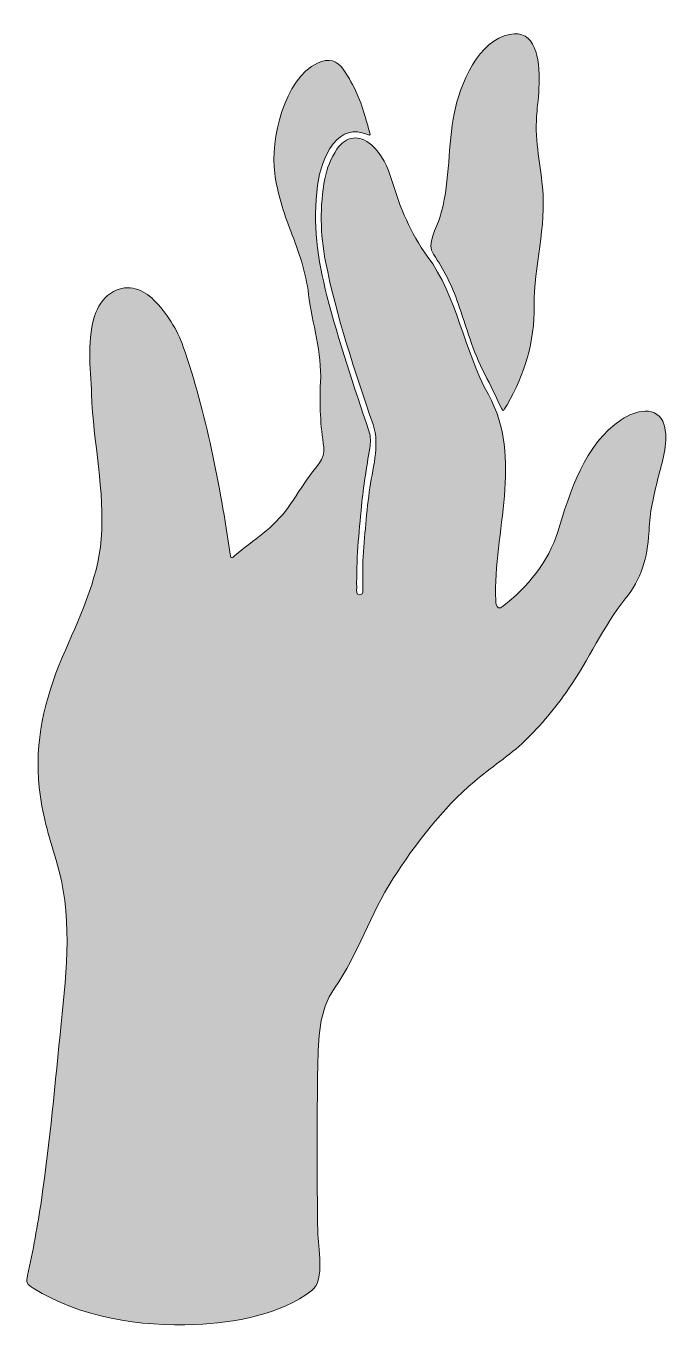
# Model space of a CAD drawing. Header units: inches. Extents: x 3 to 9, y -73.4 to -61.3.
import ezdxf

# ---------------------------------------------------------------- set-up
doc = ezdxf.new("R2010")
doc.units = ezdxf.units.IN
doc.header["$MEASUREMENT"] = 0
doc.layers.add('Layer 1', color=7, linetype='Continuous')

msp = doc.modelspace()

# ---------------------------------------------------------------- hatches: boundary and pattern name
at = {"layer": 'Layer 1', "true_color": 0xffffff}
h = msp.add_hatch(color=7, dxfattribs=at)
h.dxf.hatch_style = 2
edge = h.paths.add_edge_path()
edge.add_spline(control_points=[(7.775, -61.812), (7.775, -61.572), (7.72, -61.32), (7.451, -61.411), (7.175, -61.504), (7.018, -61.925), (6.975, -62.186), (6.926, -62.489), (6.945, -62.804), (6.852, -63.1), (6.823, -63.194), (6.726, -63.348), (6.793, -63.442), (6.891, -63.583), (6.966, -63.735), (7.022, -63.898), (7.098, -64.119), (7.16, -64.346), (7.269, -64.555), (7.324, -64.661), (7.375, -64.769), (7.427, -64.877), (7.437, -64.898), (7.443, -64.897), (7.454, -64.879), (7.461, -64.866), (7.47, -64.855), (7.477, -64.842), (7.641, -64.557), (7.732, -64.252), (7.729, -63.922), (7.725, -63.551), (7.845, -63.186), (7.806, -62.816), (7.782, -62.576), (7.729, -62.355), (7.755, -62.111), (7.762, -62.042), (7.775, -61.928), (7.775, -61.812)], knot_values=[0, 0, 0, 0, 1, 1, 1, 2, 2, 2, 3, 3, 3, 4, 4, 4, 5, 5, 5, 6, 6, 6, 7, 7, 7, 8, 8, 8, 9, 9, 9, 10, 10, 10, 11, 11, 11, 12, 12, 12, 13, 13, 13, 13], degree=3, periodic=1)
h = msp.add_hatch(color=7, dxfattribs=at)
h.dxf.hatch_style = 2
edge = h.paths.add_edge_path()
edge.add_spline(control_points=[(8.795, -66.031), (8.796, -66.013), (8.797, -65.996), (8.798, -65.979), (8.804, -65.814), (8.847, -65.655), (8.886, -65.496), (8.925, -65.344), (8.981, -65.177), (8.934, -65.021), (8.91, -64.942), (8.843, -64.896), (8.761, -64.899), (8.678, -64.902), (8.606, -64.934), (8.538, -64.979), (8.197, -65.206), (8.062, -65.649), (7.947, -66.022), (7.862, -66.299), (7.665, -66.541), (7.435, -66.715), (7.406, -66.737), (7.386, -66.731), (7.376, -66.695), (7.372, -66.683), (7.373, -66.67), (7.372, -66.658), (7.348, -66.021), (7.633, -65.345), (7.303, -64.745), (7.076, -64.333), (7.016, -63.841), (6.736, -63.458), (6.581, -63.246), (6.481, -63.007), (6.407, -62.756), (6.37, -62.63), (6.317, -62.514), (6.217, -62.425), (6.106, -62.325), (5.98, -62.341), (5.896, -62.466), (5.839, -62.549), (5.803, -62.641), (5.785, -62.739), (5.735, -62.996), (5.741, -63.254), (5.791, -63.509), (5.892, -64.027), (6.063, -64.525), (6.232, -65.023), (6.3, -65.222), (6.223, -65.447), (6.197, -65.649), (6.168, -65.877), (6.149, -66.107), (6.136, -66.336), (6.136, -66.405), (6.137, -66.473), (6.136, -66.542), (6.135, -66.566), (6.152, -66.605), (6.11, -66.606), (6.071, -66.607), (6.08, -66.568), (6.08, -66.543), (6.076, -66.287), (6.1, -66.033), (6.125, -65.779), (6.142, -65.6), (6.172, -65.422), (6.201, -65.244), (6.21, -65.191), (6.212, -65.137), (6.194, -65.084), (6.054, -64.668), (5.913, -64.253), (5.804, -63.828), (5.718, -63.49), (5.667, -63.15), (5.717, -62.801), (5.737, -62.662), (5.776, -62.53), (5.862, -62.416), (5.946, -62.306), (6.052, -62.277), (6.179, -62.328), (6.186, -62.33), (6.197, -62.337), (6.2, -62.334), (6.208, -62.327), (6.202, -62.317), (6.199, -62.308), (6.188, -62.266), (6.176, -62.225), (6.165, -62.183), (6.12, -62.022), (6.056, -61.87), (5.962, -61.731), (5.898, -61.637), (5.82, -61.616), (5.717, -61.664), (5.405, -61.813), (5.278, -62.378), (5.319, -62.689), (5.344, -62.876), (5.399, -63.053), (5.468, -63.227), (5.543, -63.417), (5.607, -63.61), (5.633, -63.814), (5.667, -64.089), (5.758, -64.352), (5.744, -64.631), (5.733, -64.834), (5.743, -65.036), (5.775, -65.236), (5.792, -65.344), (5.692, -65.426), (5.637, -65.506), (5.571, -65.602), (5.511, -65.7), (5.444, -65.794), (5.304, -65.99), (5.124, -66.093), (4.945, -66.244), (4.937, -66.251), (4.929, -66.264), (4.918, -66.261), (4.903, -66.256), (4.908, -66.239), (4.906, -66.228), (4.809, -65.587), (4.682, -64.916), (4.469, -64.303), (4.411, -64.137), (4.319, -63.99), (4.194, -63.865), (4.099, -63.771), (3.959, -63.71), (3.82, -63.789), (3.742, -63.833), (3.69, -63.9), (3.658, -63.983), (3.569, -64.215), (3.608, -64.498), (3.617, -64.74), (3.633, -65.186), (3.742, -65.644), (3.707, -66.088), (3.676, -66.476), (3.495, -66.833), (3.345, -67.189), (3.178, -67.581), (3.087, -67.97), (3.131, -68.399), (3.155, -68.63), (3.219, -68.853), (3.288, -69.074), (3.442, -69.569), (3.389, -70.089), (3.335, -70.595), (3.277, -71.142), (3.232, -71.69), (3.151, -72.234), (3.116, -72.469), (3.074, -72.702), (3.023, -72.934), (3.008, -72.999), (3.016, -73.016), (3.074, -73.052), (3.512, -73.323), (4.072, -73.412), (4.58, -73.388), (4.946, -73.371), (5.368, -73.301), (5.664, -73.072), (5.789, -72.976), (5.721, -72.663), (5.719, -72.529), (5.71, -72.014), (5.71, -71.499), (5.719, -70.984), (5.724, -70.732), (5.726, -70.477), (5.875, -70.262), (6.093, -69.95), (6.207, -69.57), (6.415, -69.248), (6.627, -68.918), (6.875, -68.597), (7.174, -68.341), (7.326, -68.21), (7.496, -68.104), (7.641, -67.965), (7.793, -67.819), (7.927, -67.655), (8.048, -67.482), (8.237, -67.212), (8.368, -66.899), (8.575, -66.645), (8.723, -66.464), (8.781, -66.256), (8.795, -66.031)], knot_values=[0, 0, 0, 0, 1, 1, 1, 2, 2, 2, 3, 3, 3, 4, 4, 4, 5, 5, 5, 6, 6, 6, 7, 7, 7, 8, 8, 8, 9, 9, 9, 10, 10, 10, 11, 11, 11, 12, 12, 12, 13, 13, 13, 14, 14, 14, 15, 15, 15, 16, 16, 16, 17, 17, 17, 18, 18, 18, 19, 19, 19, 20, 20, 20, 21, 21, 21, 22, 22, 22, 23, 23, 23, 24, 24, 24, 25, 25, 25, 26, 26, 26, 27, 27, 27, 28, 28, 28, 29, 29, 29, 30, 30, 30, 31, 31, 31, 32, 32, 32, 33, 33, 33, 34, 34, 34, 35, 35, 35, 36, 36, 36, 37, 37, 37, 38, 38, 38, 39, 39, 39, 40, 40, 40, 41, 41, 41, 42, 42, 42, 43, 43, 43, 44, 44, 44, 45, 45, 45, 46, 46, 46, 47, 47, 47, 48, 48, 48, 49, 49, 49, 50, 50, 50, 51, 51, 51, 52, 52, 52, 53, 53, 53, 54, 54, 54, 55, 55, 55, 56, 56, 56, 57, 57, 57, 58, 58, 58, 59, 59, 59, 60, 60, 60, 61, 61, 61, 62, 62, 62, 63, 63, 63, 64, 64, 64, 65, 65, 65, 66, 66, 66, 67, 67, 67, 68, 68, 68, 68], degree=3, periodic=1)

# ---------------------------------------------------------------- linework, layer by layer
at = {"layer": 'Layer 1', "lineweight": 0}
for points, knots in [([(7.775, -61.812), (7.775, -61.572), (7.72, -61.32), (7.451, -61.411), (7.175, -61.504), (7.018, -61.925), (6.975, -62.186), (6.926, -62.489), (6.945, -62.804), (6.852, -63.1), (6.823, -63.194), (6.726, -63.348), (6.793, -63.442), (6.891, -63.583), (6.966, -63.735), (7.022, -63.898), (7.098, -64.119), (7.16, -64.346), (7.269, -64.555), (7.324, -64.661), (7.375, -64.769), (7.427, -64.877), (7.437, -64.898), (7.443, -64.897), (7.454, -64.879), (7.461, -64.866), (7.47, -64.855), (7.477, -64.842), (7.641, -64.557), (7.732, -64.252), (7.729, -63.922), (7.725, -63.551), (7.845, -63.186), (7.806, -62.816), (7.782, -62.576), (7.729, -62.355), (7.755, -62.111), (7.762, -62.042), (7.775, -61.928), (7.775, -61.812)], [0, 0, 0, 0, 1, 1, 1, 2, 2, 2, 3, 3, 3, 4, 4, 4, 5, 5, 5, 6, 6, 6, 7, 7, 7, 8, 8, 8, 9, 9, 9, 10, 10, 10, 11, 11, 11, 12, 12, 12, 13, 13, 13, 13]), ([(8.795, -66.031), (8.796, -66.013), (8.797, -65.996), (8.798, -65.979), (8.804, -65.814), (8.847, -65.655), (8.886, -65.496), (8.925, -65.344), (8.981, -65.177), (8.934, -65.021), (8.91, -64.942), (8.843, -64.896), (8.761, -64.899), (8.678, -64.902), (8.606, -64.934), (8.538, -64.979), (8.197, -65.206), (8.062, -65.649), (7.947, -66.022), (7.862, -66.299), (7.665, -66.541), (7.435, -66.715), (7.406, -66.737), (7.386, -66.731), (7.376, -66.695), (7.372, -66.683), (7.373, -66.67), (7.372, -66.658), (7.348, -66.021), (7.633, -65.345), (7.303, -64.745), (7.076, -64.333), (7.016, -63.841), (6.736, -63.458), (6.581, -63.246), (6.481, -63.007), (6.407, -62.756), (6.37, -62.63), (6.317, -62.514), (6.217, -62.425), (6.106, -62.325), (5.98, -62.341), (5.896, -62.466), (5.839, -62.549), (5.803, -62.641), (5.785, -62.739), (5.735, -62.996), (5.741, -63.254), (5.791, -63.509), (5.892, -64.027), (6.063, -64.525), (6.232, -65.023), (6.3, -65.222), (6.223, -65.447), (6.197, -65.649), (6.168, -65.877), (6.149, -66.107), (6.136, -66.336), (6.136, -66.405), (6.137, -66.473), (6.136, -66.542), (6.135, -66.566), (6.152, -66.605), (6.11, -66.606), (6.071, -66.607), (6.08, -66.568), (6.08, -66.543), (6.076, -66.287), (6.1, -66.033), (6.125, -65.779), (6.142, -65.6), (6.172, -65.422), (6.201, -65.244), (6.21, -65.191), (6.212, -65.137), (6.194, -65.084), (6.054, -64.668), (5.913, -64.253), (5.804, -63.828), (5.718, -63.49), (5.667, -63.15), (5.717, -62.801), (5.737, -62.662), (5.776, -62.53), (5.862, -62.416), (5.946, -62.306), (6.052, -62.277), (6.179, -62.328), (6.186, -62.33), (6.197, -62.337), (6.2, -62.334), (6.208, -62.327), (6.202, -62.317), (6.199, -62.308), (6.188, -62.266), (6.176, -62.225), (6.165, -62.183), (6.12, -62.022), (6.056, -61.87), (5.962, -61.731), (5.898, -61.637), (5.82, -61.616), (5.717, -61.664), (5.405, -61.813), (5.278, -62.378), (5.319, -62.689), (5.344, -62.876), (5.399, -63.053), (5.468, -63.227), (5.543, -63.417), (5.607, -63.61), (5.633, -63.814), (5.667, -64.089), (5.758, -64.352), (5.744, -64.631), (5.733, -64.834), (5.743, -65.036), (5.775, -65.236), (5.792, -65.344), (5.692, -65.426), (5.637, -65.506), (5.571, -65.602), (5.511, -65.7), (5.444, -65.794), (5.304, -65.99), (5.124, -66.093), (4.945, -66.244), (4.937, -66.251), (4.929, -66.264), (4.918, -66.261), (4.903, -66.256), (4.908, -66.239), (4.906, -66.228), (4.809, -65.587), (4.682, -64.916), (4.469, -64.303), (4.411, -64.137), (4.319, -63.99), (4.194, -63.865), (4.099, -63.771), (3.959, -63.71), (3.82, -63.789), (3.742, -63.833), (3.69, -63.9), (3.658, -63.983), (3.569, -64.215), (3.608, -64.498), (3.617, -64.74), (3.633, -65.186), (3.742, -65.644), (3.707, -66.088), (3.676, -66.476), (3.495, -66.833), (3.345, -67.189), (3.178, -67.581), (3.087, -67.97), (3.131, -68.399), (3.155, -68.63), (3.219, -68.853), (3.288, -69.074), (3.442, -69.569), (3.389, -70.089), (3.335, -70.595), (3.277, -71.142), (3.232, -71.69), (3.151, -72.234), (3.116, -72.469), (3.074, -72.702), (3.023, -72.934), (3.008, -72.999), (3.016, -73.016), (3.074, -73.052), (3.512, -73.323), (4.072, -73.412), (4.58, -73.388), (4.946, -73.371), (5.368, -73.301), (5.664, -73.072), (5.789, -72.976), (5.721, -72.663), (5.719, -72.529), (5.71, -72.014), (5.71, -71.499), (5.719, -70.984), (5.724, -70.732), (5.726, -70.477), (5.875, -70.262), (6.093, -69.95), (6.207, -69.57), (6.415, -69.248), (6.627, -68.918), (6.875, -68.597), (7.174, -68.341), (7.326, -68.21), (7.496, -68.104), (7.641, -67.965), (7.793, -67.819), (7.927, -67.655), (8.048, -67.482), (8.237, -67.212), (8.368, -66.899), (8.575, -66.645), (8.723, -66.464), (8.781, -66.256), (8.795, -66.031)], [0, 0, 0, 0, 1, 1, 1, 2, 2, 2, 3, 3, 3, 4, 4, 4, 5, 5, 5, 6, 6, 6, 7, 7, 7, 8, 8, 8, 9, 9, 9, 10, 10, 10, 11, 11, 11, 12, 12, 12, 13, 13, 13, 14, 14, 14, 15, 15, 15, 16, 16, 16, 17, 17, 17, 18, 18, 18, 19, 19, 19, 20, 20, 20, 21, 21, 21, 22, 22, 22, 23, 23, 23, 24, 24, 24, 25, 25, 25, 26, 26, 26, 27, 27, 27, 28, 28, 28, 29, 29, 29, 30, 30, 30, 31, 31, 31, 32, 32, 32, 33, 33, 33, 34, 34, 34, 35, 35, 35, 36, 36, 36, 37, 37, 37, 38, 38, 38, 39, 39, 39, 40, 40, 40, 41, 41, 41, 42, 42, 42, 43, 43, 43, 44, 44, 44, 45, 45, 45, 46, 46, 46, 47, 47, 47, 48, 48, 48, 49, 49, 49, 50, 50, 50, 51, 51, 51, 52, 52, 52, 53, 53, 53, 54, 54, 54, 55, 55, 55, 56, 56, 56, 57, 57, 57, 58, 58, 58, 59, 59, 59, 60, 60, 60, 61, 61, 61, 62, 62, 62, 63, 63, 63, 64, 64, 64, 65, 65, 65, 66, 66, 66, 67, 67, 67, 68, 68, 68, 68])]:
    msp.add_open_spline(points, degree=3, knots=knots, dxfattribs=at)

doc.saveas('drawing.dxf')
